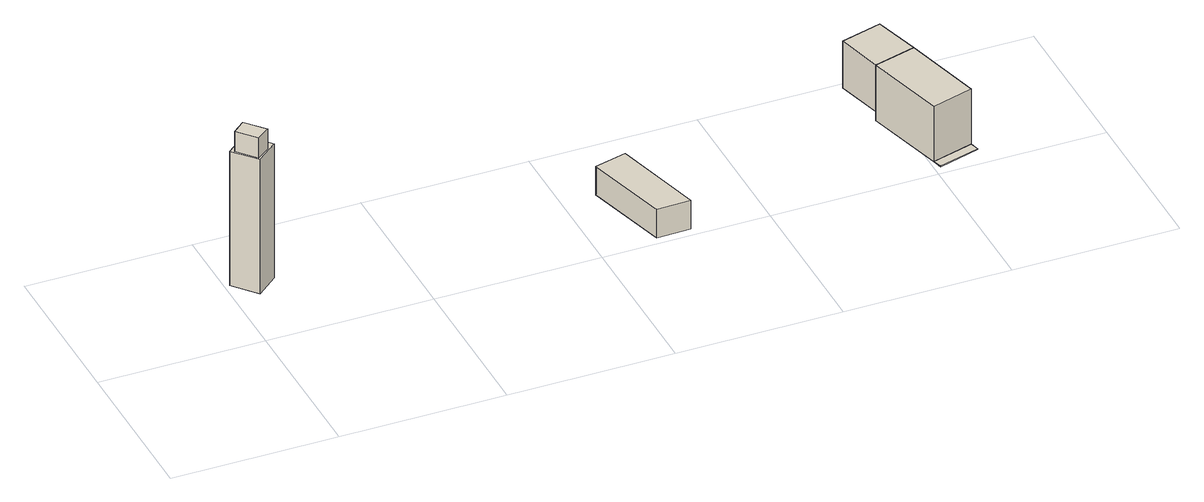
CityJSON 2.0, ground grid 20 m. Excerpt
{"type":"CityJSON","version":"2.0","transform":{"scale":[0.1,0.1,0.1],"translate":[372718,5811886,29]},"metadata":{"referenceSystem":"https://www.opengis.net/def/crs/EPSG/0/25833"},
"CityObjects":{
"building1":{"type":"Building","attributes":{"Gemeindeschluessel":"11000005","BezugspunktDach":"2200","function":"31001_1000","measuredHeight":20.39,"storeysAboveGround":1},"address":[{"country":"Germany","locality":"Berlin","thoroughfareNumber":"101 (3)","thoroughfareName":"Sakrower Kirchweg"}],"geometry":[{"type":"Solid","lod":"1","boundaries":[[[[0,1,2,3]],[[4,5,6,7]],[[4,7,3,2]],[[5,4,2,1]],[[6,5,1,0]],[[7,6,0,3]]]]}]},
"building2":{"type":"Building","attributes":{"Gemeindeschluessel":"11000005","BezugspunktDach":"2200","function":"51009_1610","measuredHeight":17.85,"storeysAboveGround":0},"address":[{"country":"Germany","locality":"Berlin"}],"geometry":[{"type":"Solid","lod":"1","boundaries":[[[[8,9,10,11],[12,13,14,15]],[[16,17,18,19],[5,4,7,6]],[[16,19,11,10]],[[17,16,10,9]],[[18,17,9,8]],[[19,18,8,11]],[[5,6,15,14]],[[4,5,14,13]],[[7,4,13,12]],[[6,7,12,15]]]]}]},
"building3":{"type":"Building","attributes":{"Gemeindeschluessel":"11000005","BezugspunktDach":"2200","function":"31001_2440","measuredHeight":3.87,"storeysAboveGround":1},"address":[{"country":"Germany","locality":"Berlin","thoroughfareNumber":"99 (5)","thoroughfareName":"Sakrower Kirchweg"}],"geometry":[{"type":"Solid","lod":"1","boundaries":[[[[20,21,22,23]],[[24,25,26,27]],[[24,27,23,22]],[[25,24,22,21]],[[26,25,21,20]],[[27,26,20,23]]]]}]},
"building4":{"type":"Building","attributes":{"Gemeindeschluessel":"11000005","BezugspunktDach":"2200","function":"51009_1610","measuredHeight":0.179,"storeysAboveGround":0},"address":[{"country":"Germany","locality":"Berlin"}],"geometry":[{"type":"Solid","lod":"1","boundaries":[[[[28,29,30,31]],[[32,33,34,35]],[[32,35,31,30]],[[33,32,30,29]],[[34,33,29,28]],[[35,34,28,31]]]]}]},
"building5":{"type":"Building","attributes":{"Gemeindeschluessel":"11000005","function":"31001_2444"},"address":[{"country":"Germany","locality":"Berlin","thoroughfareNumber":"9 (2)","thoroughfareName":"Am Carolinenhof"}],"children":["building5-1","building5-2"]},
"building5-1":{"type":"BuildingPart","attributes":{"BezugspunktDach":"2200","measuredHeight":7.34,"storeysAboveGround":2},"parents":["building5"],"geometry":[{"type":"MultiSurface","lod":"1","boundaries":[[[36,37,38,39,40]],[[41,42,43,44,45]],[[41,45,40,39]],[[42,41,39,38]],[[45,44,36,40]],[[43,42,38,37]],[[44,43,37,36,46]]]}]},
"building5-2":{"type":"BuildingPart","attributes":{"BezugspunktDach":"2200","measuredHeight":8.55,"storeysAboveGround":2},"parents":["building5"],"geometry":[{"type":"MultiSurface","lod":"1","boundaries":[[[47,48,38,36]],[[49,32,35,50]],[[49,50,44,43,42,38]],[[32,49,38,48]],[[35,32,48,47]],[[50,35,47,36]],[[38,42,43,37]],[[36,37,43,44]]]}]}
},
"vertices":[
[26,78,217],[42,90,217],[22,113,217],[7,100,217],[22,113,13],[42,90,13],[26,78,13],[7,100,13],
[26,74,191],[52,96,191],[28,124,191],[2,102,191],[7,100,191],[22,113,191],[42,90,191],[26,78,191],[28,124,13],[52,96,13],[26,74,13],[2,102,13],
[469,9,44],[510,10,44],[480,121,44],[441,111,44],[480,121,6],[510,10,6],[469,9,6],[441,111,6],
[808,12,6],[858,26,6],[855,37,6],[805,23,6],[855,37,5],[858,26,5],[808,12,5],[805,23,5],
[778,121,79],[804,128,79],[829,135,79],[813,191,79],[763,177,79],[813,191,17],[829,135,17],[804,128,17],[778,121,17],[763,177,17],[778,121,60],
[805,23,79],[855,37,79],[829,135,5],[778,121,5]
]}
